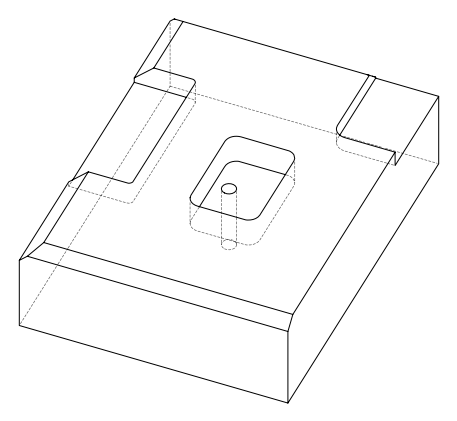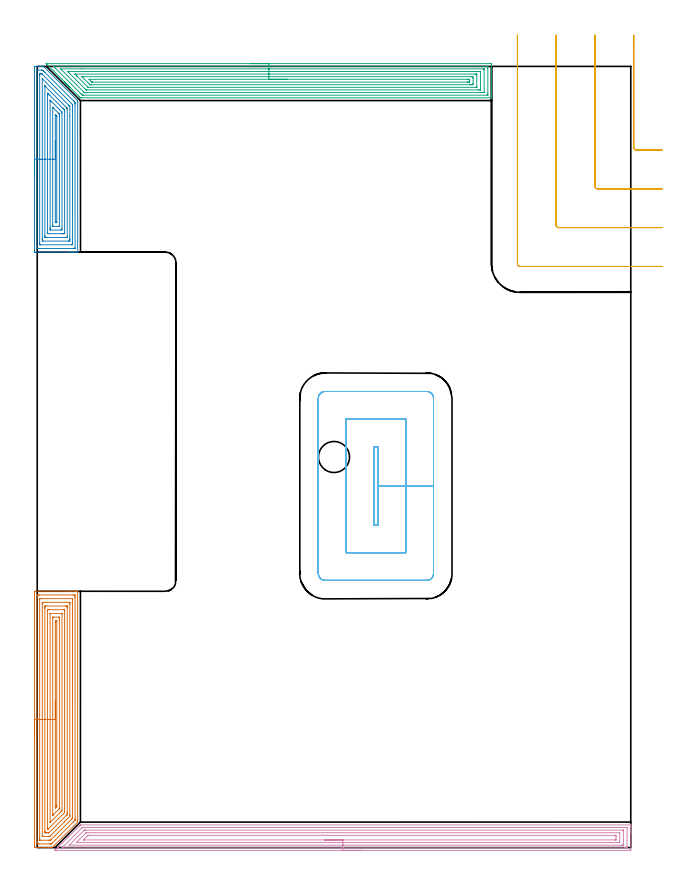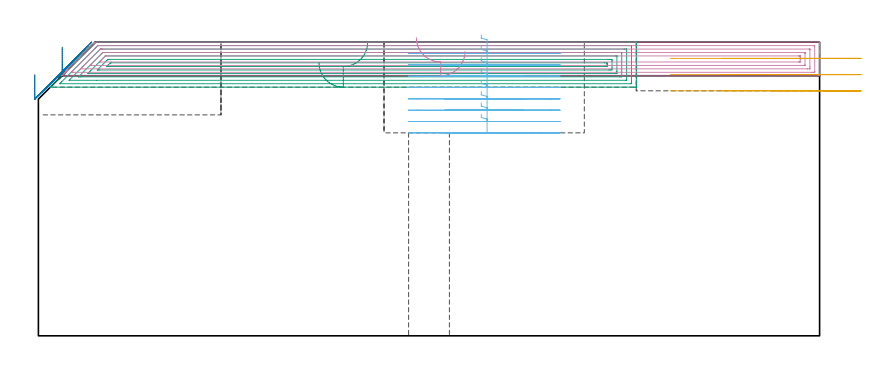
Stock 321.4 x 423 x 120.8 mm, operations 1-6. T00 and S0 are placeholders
(PLAN: 10 operations, 6 tool changes, 153.5 min)
(1 AREA_MILL | FG_CHAMFER_SURFACE | UGT0205_001 | 9.96 min | 40241 mm3)
(2 AREA_MILL_1 | FG_CHAMFER_SURFACE_1 | UGT0205_001 | 6.98 min | 29738 mm3)
(3 AREA_MILL_2 | FG_CHAMFER_SURFACE_2 | UGT0205_001 | 13.29 min | 40516 mm3)
(4 AREA_MILL_3 | FG_CHAMFER_SURFACE_3 | UGT0205_001 | 12.51 min | 28816 mm3)
(5 MILL_CORNER_NOTCH_RECTANGULAR | CORNER_NOTCH_RECTANGULAR | UGT0201_006 | Follow Part, ap 7, ae 75% | 3.68 min | 182102 mm3)
(6 MILL_RECTANGULAR_POCKET | POCKET_RECTANGULAR_STRAIGHT | UGT0201_094 | Follow Part, ap 5, ae 75% | 11.42 min | 369970 mm3)
(7 MILL_SLOT | SLOT_PARTIAL_RECTANGULAR | NXT0201_013 | Follow Part, ap 2.5, ae 75% | 94.89 min | 407415 mm3)
(8 SPOT_DRILL | STEP1HOLE | NXT0321_9005460120000 | 0.04 min | 17 mm3)
(9 DRILL_THROUGH_HOLE_INTO_CENTER | STEP1HOLE | NXT0301_065 | 0.36 min | 5741 mm3)
(10 DRILL_TO_ENLARGE_THROUGH_HOLE | STEP1HOLE | UGT0301_291 | 0.38 min | 12704 mm3)
(TOOL UGT0205_001 | Chamfer Mill 20 x 3 x 45 deg. | D20 FL50 Z2)
(TOOL UGT0201_006 | End Mill 28 mm | D28 FL25 Z2)
(TOOL UGT0201_094 | End mill 20 mm | D20 FL38 Z4)
(TOOL NXT0201_013 | ENDMILL 10mm | D10 FL30 Z4)
(TOOL NXT0321_9005460120000 | NC Spot Drill, 142deg, 12mm, Carbide, Uncoated | D12 PA142 FL30 Z2)
(TOOL NXT0301_065 | Carbide Drill 9.4mm [860.1-0940-075A1-MM 2214] | D9.4 PA140 FL98 Z2)
(TOOL UGT0301_291 | Twist Drill 16.8 mm | D16.8 PA118 FL125 Z2)
(OP 1 AREA_MILL)
G17 G21 G94 G90
T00 M6
G54
G17 G0 G90 X-1.5 Y59.4 S1061 M3
G43 Z130.8 H0
Z107.4
G94 G1 Y59.438 Z106.528 F250.
Y59.552 Z105.664
Y59.741 Z104.812
Y60.003 Z103.98
Y60.337 Z103.174
Y60.74 Z102.4
Y61.208 Z101.664
Y61.74 Z100.972
Y62.329 Z100.329
Y62.972 Z99.74
Y63.664 Z99.209
Y64.4 Z98.74
Y65.174 Z98.337
Y65.98 Z98.003
Y66.812 Z97.741
Y67.664 Z97.552
Y68.528 Z97.438
Y69.4 Z97.4
Y138.183
X-1.496 Y138.505 Z97.402
X-1.492 Y138.79 Z97.406
X-1.202 Y138.8 Z97.695
X18.042 Z116.937
X20.437 Z119.332
X21.116 Z120.016
X21.463 Z120.362
X21.852 Y138.797 Z120.743
X21.898 Y138.795 Z120.789
Y138.794
X21.9 Y138.629 Z120.8
Y14.016
Y13.806 Z120.784
X21.813 Y13.712 Z120.71
X8.271 Y0.17 Z107.168
X8.12 Y0.021 Z107.017
X8.092 Y0.002 Z106.987
X7.975 Y0. Z106.873
X7.942 Z106.841
X7.716 Z106.616
X6.874 Z105.773
X6.194 Z105.09
X4.965 Z103.862
X3.524 Z102.42
X-1.203 Y0.001 Z97.694
X-1.492 Y0.01 Z97.406
X-1.499 Y0.298 Z97.399
Y0.323
X-1.5 Y69.4 Z97.4
X-0.086 Z98.814
Y135.552
X-0.082 Y136.396 Z98.818
X-0.079 Y136.439 Z98.821
X-0.037 Y136.79 Z98.863
X0.454 Y136.798 Z99.354
X0.854 Y136.799 Z99.754
X1.341 Y136.8 Z100.241
X19.547 Y136.799 Z118.447
X20.037 Y136.797 Z118.937
X20.437 Y136.79 Z119.337
X20.479 Y136.396 Z119.379
X20.482 Y136.351 Z119.382
X20.486 Y135.503 Z119.386
Y135.454
Y15.754
X20.481 Y14.91 Z119.381
X20.48 Y14.866 Z119.38
X20.472 Y14.833 Z119.372
X20.437 Y14.794 Z119.337
X20.051 Y14.403 Z118.951
X19.667 Y14.016 Z118.567
X7.975 Y2.325 Z106.875
X7.701 Y2.06 Z106.601
X7.66 Y2.021 Z106.56
X7.608 Y2.01 Z106.508
X7.483 Y2.003 Z106.383
X7.085 Y2.001 Z105.985
X6.597 Y2. Z105.497
X0.854 Y2.001 Z99.754
X0.363 Y2.003 Z99.263
X-0.037 Y2.01 Z98.863
X-0.079 Y2.404 Z98.821
X-0.082 Y2.449 Z98.818
X-0.086 Y3.297 Z98.814
Y3.346
Y69.4
X1.328 Z100.228
X1.329 Y134.61 Z100.229
X1.33 Y134.714 Z100.23
X1.332 Y134.765 Z100.232
X1.334 Y134.783 Z100.234
X1.365 Y134.79 Z100.265
X1.556 Y134.798 Z100.456
X1.744 Y134.799 Z100.644
X2.444 Y134.8 Z101.344
X18.656 Z117.556
X18.846 Y134.798 Z117.746
X18.972 Y134.794 Z117.872
X19.065 Y134.789 Z117.965
X19.067 Y134.748 Z117.967
X19.07 Y134.61 Z117.97
X19.071 Y134.193 Z117.971
X19.072 Y133.716 Z117.972
X19.071 Y16.28 Z117.971
X19.068 Y16.041 Z117.968
X19.065 Y15.923 Z117.965
X19.058 Y15.869 Z117.958
X19. Y15.803 Z117.9
X18.829 Y15.629 Z117.729
X18.656 Y15.456 Z117.556
X7.683 Y4.483 Z106.583
X7.388 Y4.19 Z106.288
X7.231 Y4.043 Z106.131
X7.178 Y4.01 Z106.078
X7.085 Y4.007 Z105.985
X6.384 Y4. Z105.284
X1.744 Z100.644
X1.554 Y4.002 Z100.454
X1.428 Y4.006 Z100.328
X1.335 Y4.011 Z100.235
X1.333 Y4.052 Z100.233
X1.331 Y4.19 Z100.231
X1.329 Y4.606 Z100.229
Y5.083
X1.328 Y69.4 Z100.228
X2.743 Z101.643
Y131.93
X2.745 Y132.712 Z101.645
X2.747 Y132.765 Z101.647
X2.749 Y132.786 Z101.649
X2.766 Y132.79 Z101.666
X2.874 Y132.795 Z101.774
X3.09 Y132.798 Z101.99
X3.524 Y132.8 Z102.424
X17.319 Y132.799 Z116.219
X17.528 Y132.796 Z116.428
X17.633 Y132.791 Z116.533
X17.651 Y132.788 Z116.551
X17.653 Y132.772 Z116.553
X17.655 Y132.733 Z116.555
X17.657 Y132.039 Z116.557
Y131.93
Y17.589
X17.655 Y17.197 Z116.555
X17.652 Y17.002 Z116.552
X17.649 Y16.91 Z116.549
X17.603 Y16.86 Z116.503
X17.446 Y16.696 Z116.346
X14.607 Y13.855 Z113.507
X7.352 Y6.601 Z106.252
X7.085 Y6.335 Z105.985
X6.903 Y6.158 Z105.803
X6.801 Y6.062 Z105.701
X6.734 Y6.01 Z105.634
X6.171 Y6. Z105.071
X3.081 Y6.001 Z101.981
X2.872 Y6.004 Z101.772
X2.768 Y6.009 Z101.668
X2.749 Y6.012 Z101.649
X2.747 Y6.028 Z101.647
X2.745 Y6.067 Z101.645
X2.743 Y6.761 Z101.643
Y6.87
Y69.4
X4.157 Z103.057
Y129.508
X4.158 Y130.143 Z103.058
X4.16 Y130.399 Z103.06
X4.164 Y130.659 Z103.064
X4.175 Y130.79 Z103.075
X4.251 Y130.794 Z103.151
X4.414 Y130.797 Z103.314
X4.65 Y130.8 Z103.55
X15.332 Z114.232
X15.986 Y130.798 Z114.886
X16.227 Y130.795 Z115.127
X16.237 Y130.785 Z115.137
X16.24 Y130.782 Z115.14
X16.243 Y130.143 Z115.143
Y129.885
Y19.118
X16.242 Y18.483 Z115.142
X16.24 Y18.228 Z115.14
X16.236 Y17.969 Z115.136
X16.223 Y17.933 Z115.123
X16.2 Y17.906 Z115.1
X16.144 Y17.846 Z115.044
X15.986 Y17.684 Z114.886
X15.939 Y17.637 Z114.839
X6.575 Y8.274 Z105.475
X6.448 Y8.148 Z105.348
X6.344 Y8.051 Z105.244
X6.312 Y8.022 Z105.212
X6.275 Y8.01 Z105.175
X6.194 Y8.006 Z105.094
X5.957 Y8.001 Z104.857
X5.304 Y8. Z104.204
X5.068 Z103.968
X4.414 Y8.002 Z103.314
X4.173 Y8.005 Z103.073
X4.163 Y8.015 Z103.063
X4.16 Y8.018 Z103.06
X4.157 Y8.657 Z103.057
Y8.914
Y69.4
X5.571 Z104.471
X5.572 Y128.357 Z104.472
X5.574 Y128.669 Z104.474
X5.576 Y128.747 Z104.476
X5.578 Y128.779 Z104.478
X5.607 Y128.79 Z104.507
X5.756 Y128.796 Z104.656
X6.194 Y128.799 Z105.094
X6.643 Y128.8 Z105.543
X14.206 Y128.799 Z113.106
X14.658 Y128.797 Z113.558
X14.798 Y128.79 Z113.698
X14.822 Y128.782 Z113.722
X14.824 Y128.734 Z113.724
X14.827 Y128.626 Z113.727
X14.828 Y128.357 Z113.728
X14.829 Y127.731 Z113.729
X14.828 Y19.644 Z113.728
X14.827 Y19.376 Z113.727
X14.824 Y19.064 Z113.724
X14.822 Y18.99 Z113.722
X14.785 Y18.944 Z113.685
X14.712 Y18.867 Z113.612
X14.335 Y18.483 Z113.235
X14.27 Y18.418 Z113.17
X6.194 Y10.343 Z105.094
X5.976 Y10.131 Z104.876
X5.882 Y10.041 Z104.782
X5.83 Y10.01 Z104.73
X5.741 Y10.005 Z104.641
X5.602 Y10.01 Z104.502
X5.578 Y10.018 Z104.478
X5.576 Y10.066 Z104.476
X5.573 Y10.173 Z104.473
X5.572 Y10.443 Z104.472
X5.571 Y11.069 Z104.471
Y69.4
X6.985 Z105.885
X6.986 Y126.669 Z105.886
X6.99 Y126.768 Z105.89
X6.992 Y126.789 Z105.892
X7. Y126.793 Z105.9
X7.027 Y126.798 Z105.927
X7.085 Y126.799 Z105.985
X13.087 Z111.987
X13.316 Y126.794 Z112.216
X13.39 Y126.79 Z112.29
X13.408 Y126.782 Z112.308
X13.411 Y126.736 Z112.311
X13.413 Y126.67 Z112.313
X13.415 Y126.57 Z112.315
Y126.471
X13.414 Y20.269 Z112.314
Y20.171
X13.41 Y20.071 Z112.31
X13.406 Y20.015 Z112.306
X13.384 Y19.989 Z112.284
X13.316 Y19.915 Z112.216
X13.048 Y19.645 Z111.948
X12.779 Y19.376 Z111.679
X7.251 Y13.849 Z106.151
X7.085 Y13.684 Z105.985
X7.027 Y13.631 Z105.927
X6.992 Y13.603 Z105.892
X6.989 Y13.718 Z105.889
X6.986 Y13.917 Z105.886
X6.985 Y69.4 Z105.885
X8.4 Z107.3
Y123.89
X8.402 Y124.355 Z107.302
X8.407 Y124.784 Z107.307
X8.849 Y124.8 Z107.749
X8.865 Z107.765
X11.535 Y124.799 Z110.435
X11.993 Y124.784 Z110.893
X11.998 Y124.319 Z110.898
X12. Y123.89 Z110.9
Y123.423
Y21.59
X11.995 Y21.163 Z110.895
X11.993 Y21.051 Z110.893
X11.92 Y20.972 Z110.82
X11.824 Y20.872 Z110.724
X11.535 Y20.582 Z110.435
X8.543 Y17.589 Z107.443
X8.493 Y17.54 Z107.393
X8.461 Y17.511 Z107.361
X8.41 Y17.468 Z107.31
X8.404 Y17.532 Z107.304
X8.401 Y17.589 Z107.301
X8.4 Y17.718 Z107.3
Y18.056
Y69.4
X9.814 Z108.714
Y122.147
X9.816 Y122.542 Z108.716
X9.819 Y122.74 Z108.719
X9.82 Y122.781 Z108.72
X9.864 Y122.79 Z108.764
X9.955 Y122.796 Z108.855
X10.501 Y122.795 Z109.401
X10.565 Y122.792 Z109.465
X10.58 Y122.789 Z109.48
X10.582 Y122.774 Z109.482
X10.584 Y122.728 Z109.484
X10.586 Y122.54 Z109.486
Y22.949
X10.584 Y22.174 Z109.484
X10.582 Y22.119 Z109.482
X10.579 Y22.09 Z109.479
X10.555 Y22.056 Z109.455
X10.513 Y22.012 Z109.413
X10.151 Y21.659 Z109.051
X9.821 Y21.35 Z108.721
X9.814 Y21.996 Z108.714
Y22.056
Y69.4
Y70.272 Z108.752
Y71.136 Z108.866
Y71.988 Z109.054
Y72.82 Z109.317
Y73.626 Z109.651
Y74.4 Z110.054
Y75.136 Z110.522
Y75.828 Z111.053
Y76.471 Z111.643
Y77.06 Z112.286
Y77.592 Z112.978
Y78.06 Z113.714
Y78.463 Z114.488
Y78.797 Z115.294
Y79.059 Z116.126
Y79.248 Z116.977
Y79.362 Z117.842
Y79.4 Z118.714
G0 Z130.8
M5
M2
(OP 2 AREA_MILL_1)
G17 G21 G94 G90
T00 M6
G54
G17 G0 G90 X-1.5 Y362.7 S1061 M3
G43 Z130.8 H0
Z107.4
G94 G1 Y362.738 Z106.528 F250.
Y362.852 Z105.664
Y363.041 Z104.812
Y363.303 Z103.98
Y363.637 Z103.174
Y364.04 Z102.4
Y364.509 Z101.664
Y365.04 Z100.972
Y365.629 Z100.329
Y366.272 Z99.74
Y366.964 Z99.208
Y367.7 Z98.74
Y368.474 Z98.337
Y369.28 Z98.003
Y370.112 Z97.741
Y370.964 Z97.552
Y371.828 Z97.438
Y372.7 Z97.4
Y422.135
X-1.498 Y422.451 Z97.402
X-1.49 Y422.993 Z97.404
X-1.474 Y422.997 Z97.421
X-0.927 Y423. Z97.967
X-0.246 Z98.651
X-0.037 Z98.861
X1.744 Z100.639
X2.163 Z101.062
X3.316 Y422.999 Z102.215
X3.399 Y422.99 Z102.296
X3.486 Y422.914 Z102.385
X21.781 Y404.619 Z120.68
X21.897 Y404.495 Z120.789
X21.9 Y403.794 Z120.8
Y322.505
X21.897 Y322.41 Z120.789
X21.872 Y322.407 Z120.764
X21.63 Y322.4 Z120.528
X19.966 Z118.865
X19.547 Z118.443
X19.337 Z118.234
X18.656 Z117.554
X18.447 Z117.344
X17.766 Z116.66
X9.954 Z108.851
X-1.151 Z97.746
X-1.268 Y322.401 Z97.628
X-1.491 Y322.41 Z97.405
X-1.499 Y322.632 Z97.399
X-1.5 Y322.949 Z97.4
Y372.7
X-0.086 Z98.814
Y420.723
X-0.084 Y420.772 Z98.816
X-0.08 Y420.87 Z98.82
X-0.071 Y420.99 Z98.829
X-0.037 Y420.992 Z98.863
X0.528 Y420.999 Z99.428
X2.309 Z101.209
X2.634 Y420.993 Z101.534
X2.953 Y420.985 Z101.853
X3.274 Y420.674 Z102.174
X3.524 Y420.426 Z102.424
X4.165 Y419.786 Z103.065
X19.547 Y404.404 Z118.447
X20.152 Y403.794 Z119.052
X20.437 Y403.502 Z119.337
X20.482 Y402.906 Z119.382
X20.484 Y402.859 Z119.384
X20.486 Y402.018 Z119.386
Y324.677
X20.484 Y324.628 Z119.384
X20.48 Y324.531 Z119.38
X20.471 Y324.41 Z119.371
X20.437 Y324.408 Z119.337
X19.872 Y324.401 Z118.772
X0.288 Z99.188
X-0.037 Y324.407 Z98.863
X-0.076 Y324.41 Z98.824
X-0.083 Y324.579 Z98.817
X-0.085 Y324.677 Z98.815
X-0.086 Y372.7 Z98.814
X1.328 Z100.228
X1.329 Y418.009 Z100.229
X1.33 Y418.422 Z100.23
X1.335 Y418.897 Z100.235
X1.339 Y418.99 Z100.239
X1.538 Y418.997 Z100.438
X1.641 Y419. Z100.541
X2.052 Y418.997 Z100.952
X2.462 Y418.99 Z101.362
X2.52 Y418.969 Z101.42
X2.548 Y418.947 Z101.448
X2.603 Y418.897 Z101.503
X18.656 Y402.844 Z117.556
X19.063 Y402.426 Z117.963
X19.068 Y402.018 Z117.968
X19.071 Y401.604 Z117.971
Y327.391
X19.07 Y326.978 Z117.97
X19.064 Y326.503 Z117.964
X19.061 Y326.41 Z117.961
X18.862 Y326.403 Z117.762
X18.759 Y326.4 Z117.659
X1.744 Z100.644
X1.641 Y326.402 Z100.541
X1.436 Y326.409 Z100.336
X1.335 Y326.417 Z100.235
X1.332 Y326.444 Z100.232
X1.33 Y326.503 Z100.23
X1.329 Y326.917 Z100.229
X1.328 Y327.391 Z100.228
Y372.7
X2.743 Z101.643
Y416.232
X2.745 Y416.289 Z101.645
X2.747 Y416.296 Z101.647
X2.75 Z101.65
X2.761 Y416.288 Z101.661
X2.773 Y416.278 Z101.673
X17.034 Y402.018 Z115.934
X17.19 Y401.859 Z116.09
X17.499 Y401.54 Z116.399
X17.651 Y401.379 Z116.551
X17.653 Y401.335 Z116.553
X17.656 Y401.239 Z116.556
X17.657 Y395.956 Z116.557
Y330.056
X17.656 Y329.278 Z116.556
X17.655 Y329.168 Z116.555
X17.638 Y328.407 Z116.538
X16.876 Y328.401 Z115.776
X16.755 Y328.4 Z115.655
X3.402 Y328.401 Z102.302
X2.758 Y328.41 Z101.658
X2.745 Y329.057 Z101.645
X2.744 Y329.168 Z101.644
X2.743 Y329.948 Z101.643
Y372.7
X4.157 Z103.057
Y412.304
X4.159 Y412.377 Z103.059
X4.162 Y412.42 Z103.062
X4.163 Y412.427 Z103.063
X4.172 Y412.42 Z103.072
X4.28 Y412.319 Z103.18
X4.414 Y412.187 Z103.314
X15.986 Y400.615 Z114.886
X16.172 Y400.425 Z115.072
X16.217 Y400.376 Z115.117
X16.236 Y400.352 Z115.136
X16.238 Y400.326 Z115.138
X16.241 Y400.241 Z115.141
X16.243 Y399.985 Z115.143
Y330.945
X16.241 Y330.69 Z115.141
X16.236 Y330.433 Z115.136
X16.235 Y330.409 Z115.135
X16.224 Y330.406 Z115.124
X16.191 Y330.403 Z115.091
X16.122 Y330.401 Z115.022
X15.986 Y330.4 Z114.886
X4.959 Z103.859
X4.414 Y330.404 Z103.314
X4.232 Y330.407 Z103.132
X4.172 Y330.41 Z103.072
X4.164 Y330.518 Z103.064
X4.161 Y330.688 Z103.061
X4.158 Y330.945 Z103.058
X4.157 Y331.201 Z103.057
Y372.7
X5.571 Z104.471
Y407.348
X5.573 Y407.968 Z104.473
X5.576 Y408.237 Z104.476
X5.582 Y408.559 Z104.482
X5.913 Y408.237 Z104.813
X6.194 Y407.957 Z105.094
X6.804 Y407.348 Z105.704
X13.912 Y400.241 Z112.812
X14.206 Y399.945 Z113.106
X14.79 Y399.352 Z113.69
X14.822 Y399.309 Z113.722
X14.824 Y399.274 Z113.724
X14.827 Y399.197 Z113.727
X14.828 Y399.041 Z113.728
X14.829 Y398.73 Z113.729
Y333.61
X14.828 Y332.989 Z113.728
X14.826 Y332.721 Z113.726
X14.822 Y332.42 Z113.722
X14.522 Y332.406 Z113.422
X14.206 Y332.402 Z113.106
X13.637 Y332.4 Z112.537
X13.316 Z112.216
X6.194 Y332.401 Z105.094
X5.623 Y332.404 Z104.523
X5.588 Y332.41 Z104.488
X5.578 Y332.419 Z104.478
X5.575 Y332.451 Z104.475
X5.573 Y332.721 Z104.473
X5.571 Y333.343 Z104.471
Y333.61
Y372.7
X6.985 Z105.885
X6.986 Y403.893 Z105.886
X6.99 Y404.683 Z105.89
X6.991 Y404.688 Z105.891
X7.013 Y404.683 Z105.913
X7.084 Y404.615 Z105.984
X7.909 Y403.794 Z106.809
X12.425 Y399.278 Z111.325
X13.236 Y398.464 Z112.136
X13.316 Y398.376 Z112.216
X13.408 Y398.264 Z112.308
X13.415 Y397.576 Z112.315
X13.414 Y335.288 Z112.314
X13.408 Y334.498 Z112.308
X13.407 Y334.407 Z112.307
X12.425 Y334.4 Z111.325
X7.182 Y334.401 Z106.082
X7.084 Y334.405 Z105.984
X6.993 Y334.41 Z105.893
X6.989 Y334.498 Z105.889
X6.987 Y334.595 Z105.887
X6.985 Y335.387 Z105.885
Y335.486
Y372.7
X8.399 Z107.299
X8.4 Y400.772 Z107.3
X8.401 Y400.812 Z107.301
X8.402 Y400.834 Z107.302
X8.403 Z107.303
X8.414 Y400.827 Z107.314
X8.715 Y400.535 Z107.615
X8.865 Y400.388 Z107.765
X11.678 Y397.576 Z110.578
X11.819 Y397.432 Z110.719
X11.912 Y397.335 Z110.812
X11.984 Y397.257 Z110.884
X11.994 Y397.225 Z110.894
X11.996 Y397.115 Z110.896
X11.999 Y396.687 Z110.899
X12. Y396.223 Z110.9
Y395.799
Y336.699
X11.999 Y336.544 Z110.899
X11.996 Y336.422 Z110.896
X11.993 Y336.41 Z110.893
X11.988 Y336.407 Z110.888
X11.965 Y336.403 Z110.865
X11.918 Y336.401 Z110.818
X8.739 Z107.639
X8.483 Y336.407 Z107.383
X8.421 Y336.41 Z107.321
X8.406 Y336.419 Z107.306
X8.404 Y336.436 Z107.304
X8.402 Y336.486 Z107.302
X8.4 Y336.739 Z107.3
X8.399 Y372.7 Z107.299
X9.814 Z108.714
Y396.847
X9.815 Y396.927 Z108.715
X9.818 Y396.966 Z108.718
X9.819 Y396.971 Z108.719
X9.826 Y396.967 Z108.726
X9.917 Y396.883 Z108.817
X10.116 Y396.687 Z109.016
X10.4 Y396.397 Z109.3
X10.533 Y396.259 Z109.433
X10.58 Y396.2 Z109.48
X10.581 Y396.179 Z109.481
X10.584 Y396.078 Z109.484
X10.586 Y395.876 Z109.486
Y395.857
Y338.91
X10.581 Y338.511 Z109.481
X10.579 Y338.42 Z109.479
X10.442 Y338.41 Z109.342
X10.293 Y338.403 Z109.193
X9.932 Y338.404 Z108.832
X9.858 Y338.407 Z108.758
X9.828 Y338.409 Z108.728
X9.821 Y338.437 Z108.721
X9.819 Y338.525 Z108.719
X9.814 Y338.881 Z108.714
Y372.7
Y373.572 Z108.752
Y374.437 Z108.866
Y375.288 Z109.054
Y376.12 Z109.317
Y376.926 Z109.651
Y377.7 Z110.053
Y378.436 Z110.522
Y379.128 Z111.053
Y379.771 Z111.643
Y380.36 Z112.286
Y380.892 Z112.978
Y381.36 Z113.714
Y381.763 Z114.488
Y382.097 Z115.294
Y382.359 Z116.126
Y382.548 Z116.977
Y382.662 Z117.842
Y382.7 Z118.714
G0 Z130.8
M5
M2
(OP 3 AREA_MILL_2)
G17 G21 G94 G90
T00 M6
G54
G17 G0 G90 X115.45 Y424.5 S1061 M3
G43 Z130.8 H0
Z112.3
G94 G1 X115.488 Z111.429 F250.
X115.602 Z110.564
X115.791 Z109.712
X116.053 Z108.88
X116.387 Z108.074
X116.79 Z107.3
X117.258 Z106.564
X117.79 Z105.872
X118.379 Z105.229
X119.022 Z104.64
X119.714 Z104.109
X120.45 Z103.64
X121.224 Z103.237
X122.03 Z102.903
X122.862 Z102.641
X123.714 Z102.452
X124.578 Z102.338
X125.45 Z102.3
X245.403
X245.852 Y424.495 Z102.303
X245.99 Y424.491 Z102.306
X246. Y424.349 Z102.448
Y409.965 Z116.829
Y409.383 Z117.415
Y409.084 Z117.712
Y407.323 Z119.472
Y406.726 Z120.073
Y406.265 Z120.534
X245.99 Y406.006 Z120.793
X245.913 Y406.003 Z120.797
X245.893 Y406.002 Z120.798
X24.226 Y406. Z120.8
X23.399 Y406.006 Z120.792
X23.334 Y406.068 Z120.731
X22.957 Y406.442 Z120.357
X17.671 Y411.727 Z115.069
X17.537 Y411.862 Z114.936
X17.369 Y412.03 Z114.768
X17.231 Y412.167 Z114.629
X17.091 Y412.308 Z114.49
X16.934 Y412.465 Z114.333
X16.79 Y412.608 Z114.188
X16.645 Y412.754 Z114.044
X16.499 Y412.9 Z113.898
X16.35 Y413.048 Z113.747
X16.199 Y413.2 Z113.598
X16.064 Y413.335 Z113.463
X15.909 Y413.488 Z113.307
X15.753 Y413.646 Z113.152
X15.629 Y413.77 Z113.028
X15.469 Y413.929 Z112.866
X15.307 Y414.092 Z112.706
X15.194 Y414.205 Z112.593
X15.028 Y414.369 Z112.425
X14.861 Y414.538 Z112.26
X5.051 Y424.348 Z102.45
X4.903 Y424.498 Z102.301
Y424.499 Z102.3
X125.45 Y424.5
Y423.086 Z103.714
X243.619 Y423.085 Z103.715
X243.713 Y423.084 Z103.716
X243.975 Y423.079 Z103.721
X243.99 Y422.994 Z103.806
X243.997 Y422.804 Z103.996
X243.999 Y422.296 Z104.504
X244. Y421.92 Z104.88
X243.999 Y408.204 Z118.596
X243.998 Y407.83 Z118.97
X243.99 Y407.453 Z119.347
X243.984 Y407.422 Z119.378
X243.967 Y407.421 Z119.379
X243.918 Y407.418 Z119.382
X243.819 Y407.417 Z119.383
X243.619 Y407.416 Z119.384
X25.118 Y407.415 Z119.385
X25.024
X24.626 Y407.421 Z119.379
X24.428 Y407.434 Z119.366
X24.226 Y407.629 Z119.171
X23.647 Y408.204 Z118.596
X23.334 Y408.516 Z118.284
X9.554 Y422.296 Z104.504
X9.064 Y422.789 Z104.011
X8.867 Y422.995 Z103.805
X8.803 Y423.079 Z103.721
X9.064 Y423.084 Z103.716
X9.158 Y423.085 Z103.715
X125.45 Y423.086 Z103.714
Y421.672 Z105.128
X241.577 Y421.671 Z105.129
X241.836 Y421.67 Z105.13
X241.922 Y421.668 Z105.132
X241.982 Y421.665 Z105.135
X241.99 Y421.577 Z105.223
X241.996 Y421.415 Z105.385
X242. Y421.254 Z105.546
Y409.084 Z117.716
X241.998 Y408.924 Z117.876
X241.993 Y408.869 Z117.931
X241.987 Y408.837 Z117.963
X241.963 Y408.835 Z117.965
X241.836 Y408.833 Z117.967
X241.201 Y408.831 Z117.969
X240.944
X26.009 Y408.829 Z117.971
X25.75 Y408.832 Z117.968
X25.578 Y408.835 Z117.965
X25.466 Y408.845 Z117.955
X25.417 Y408.891 Z117.909
X25.216 Y409.084 Z117.716
X12.632 Y421.668 Z105.132
X12.631 Y421.671 Z105.129
X24.017
X125.45 Y421.672 Z105.128
Y420.257 Z106.543
X239.16
X239.442 Y420.256 Z106.544
X239.886 Y420.252 Z106.548
X239.985 Y420.25 Z106.55
X240. Y419.654 Z107.146
X239.999 Y410.431 Z116.369
X239.997 Y410.328 Z116.472
X239.993 Y410.276 Z116.524
X239.991 Y410.255 Z116.545
X239.97 Y410.252 Z116.548
X239.765 Y410.248 Z116.552
X239.16 Y410.245 Z116.555
X238.877
X26.901 Y410.243 Z116.557
X26.618 Y410.245 Z116.555
X26.545 Y410.248 Z116.552
X26.511 Y410.25 Z116.55
X26.009 Y410.739 Z116.061
X17.095 Y419.654 Z107.146
X16.661 Y420.092 Z106.708
X16.558 Y420.199 Z106.601
X16.515 Y420.245 Z106.555
X16.532 Y420.25 Z106.55
X16.628 Y420.252 Z106.548
X17.091 Y420.256 Z106.544
X17.372 Y420.257 Z106.543
X125.45
Y418.843 Z107.957
X237.447
X237.589 Y418.841 Z107.959
X237.872 Y418.836 Z107.964
X237.991 Y418.83 Z107.97
X237.994 Y418.813 Z107.987
X237.997 Y418.773 Z108.027
X238. Y418.157 Z108.643
Y417.892 Z108.908
Y411.727 Z115.073
X237.998 Y411.688 Z115.112
X237.995 Y411.67 Z115.13
X237.993 Y411.666 Z115.134
X237.926 Y411.664 Z115.136
X237.651 Y411.66 Z115.14
X237.514 Y411.659 Z115.141
X27.722 Y411.658 Z115.142
X27.581 Y411.661 Z115.139
X27.545 Y411.664 Z115.136
X27.534 Y411.67 Z115.13
X27.512 Y411.688 Z115.112
X21.55 Y417.648 Z109.152
X21.306 Y417.892 Z108.908
X20.658 Y418.543 Z108.257
X20.436 Y418.773 Z108.027
X20.391 Y418.837 Z107.963
X20.517 Y418.841 Z107.959
X20.588 Y418.843 Z107.957
X125.45
Y417.429 Z109.371
X234.701 Y417.428 Z109.372
X235.173 Y417.427 Z109.373
X235.593 Y417.422 Z109.378
X235.99 Y417.407 Z109.393
X235.996 Y417.012 Z109.788
X235.999 Y416.61 Z110.19
X236. Y413.967 Z112.833
X235.997 Y413.488 Z113.312
X235.993 Y413.093 Z113.707
X235.593 Y413.08 Z113.72
X235.119 Y413.075 Z113.725
X234.701 Y413.074 Z113.726
X234.229 Y413.073 Z113.727
X29.107 Y413.071 Z113.729
X28.685 Y413.073 Z113.727
X28.625 Y413.075 Z113.725
X28.592 Y413.078 Z113.722
X28.56 Y413.1 Z113.7
X28.425 Y413.229 Z113.571
X28.16 Y413.488 Z113.312
X24.226 Y417.423 Z109.377
X24.225 Y417.427 Z109.373
X24.695 Y417.429 Z109.371
X25.118
X125.45
Y416.015 Z110.785
X233.035
X233.809 Y416.014 Z110.786
X233.929 Y416.012 Z110.788
X233.977 Y416.008 Z110.792
X233.991 Y416.004 Z110.796
X233.995 Y415.997 Z110.803
X233.998 Y415.986 Z110.814
X234. Y415.942 Z110.858
Y415.25 Z111.55
X233.999 Y415.062 Z111.738
X233.997 Y414.873 Z111.927
X233.99 Y414.502 Z112.298
X233.809 Y414.494 Z112.306
X233.686 Y414.491 Z112.309
X232.917 Y414.488 Z112.312
X232.798 Y414.487 Z112.313
X29.964 Y414.486 Z112.314
X29.77 Y414.487 Z112.313
X29.674 Y414.49 Z112.31
X29.63 Y414.492 Z112.308
X29.577 Y414.53 Z112.27
X28.848 Y415.25 Z111.55
X28.685 Y415.413 Z111.387
X28.126 Y415.982 Z110.818
X28.101 Y416.008 Z110.792
X28.123 Y416.01 Z110.79
X28.202 Y416.012 Z110.788
X28.363 Y416.014 Z110.786
X125.45 Y416.015 Z110.785
X126.322 Z110.823
X127.186 Z110.937
X128.038 Z111.126
X128.87 Z111.388
X129.676 Z111.722
X130.45 Z112.125
X131.186 Z112.594
X131.878 Z113.125
X132.521 Z113.714
X133.11 Z114.358
X133.642 Z115.05
X134.11 Z115.785
X134.513 Z116.559
X134.847 Z117.365
X135.109 Z118.197
X135.298 Z119.049
X135.412 Z119.914
X135.45 Z120.785
G0 Z130.8
M5
M2
(OP 4 AREA_MILL_3)
G17 G21 G94 G90
T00 M6
G54
G17 G0 G90 X175.5 Y-1.5 S1061 M3
G43 Z130.8 H0
Z117.
G94 G1 X175.462 Z116.128 F250.
X175.348 Z115.264
X175.159 Z114.412
X174.897 Z113.58
X174.563 Z112.774
X174.16 Z112.
X173.691 Z111.264
X173.16 Z110.572
X172.571 Z109.929
X171.928 Z109.34
X171.236 Z108.808
X170.5 Z108.34
X169.726 Z107.937
X168.92 Z107.603
X168.088 Z107.341
X167.236 Z107.152
X166.372 Z107.038
X165.5 Z107.
X9.76
X9.632 Y-1.498 Z107.001
X9.613 Y-1.495 Z107.003
X9.609 Y-1.492 Z107.006
X9.727 Y-1.373 Z107.126
X9.76 Y-1.339 Z107.159
X10.382 Y-0.717 Z107.781
X10.652 Y-0.447 Z108.051
X10.817 Y-0.28 Z108.214
X10.978 Y-0.121 Z108.377
X11.099 Y0. Z108.497
X11.254 Y0.157 Z108.652
X11.406 Y0.307 Z108.805
X11.545 Y0.446 Z108.944
X11.691 Y0.594 Z109.089
X11.834 Y0.735 Z109.233
X11.991 Y0.892 Z109.39
X12.128 Y1.03 Z109.526
X16.9 Y5.8 Z114.299
X22.789 Y11.69 Z120.188
X23.007 Y11.907 Z120.407
X23.071 Y11.971 Z120.471
X23.323 Y12.221 Z120.716
X23.406 Y12.298 Z120.787
X23.593 Y12.3 Z120.8
X321.24
X321.39 Y12.298 Z120.788
X321.397 Y12.179 Z120.671
X321.4 Y12.052 Z120.552
Y11.706 Z120.205
Y11.08 Z119.575
Y9.02 Z117.517
Y8.459 Z116.953
Y7.865 Z116.361
Y-0.874 Z107.623
X321.396 Y-1.154 Z107.343
X321.39 Y-1.493 Z107.004
X321.144 Y-1.497 Z107.002
X320.794 Y-1.5 Z107.
X165.5
Y-0.086 Z108.414
X14.173 Y-0.085 Z108.415
X13.776 Y-0.084 Z108.416
X13.573 Y-0.082 Z108.418
X13.484 Y-0.079 Z108.421
X13.524 Y-0.033 Z108.467
X13.582 Y0.028 Z108.528
X13.776 Y0.226 Z108.726
X13.961 Y0.412 Z108.912
X24.24 Y10.689 Z119.189
X24.341 Y10.786 Z119.286
X24.411 Y10.849 Z119.349
X24.447 Y10.879 Z119.379
X24.486 Y10.88 Z119.38
X24.687 Y10.883 Z119.383
X25.378 Y10.885 Z119.385
X25.577 Y10.886 Z119.386
X319.009 Y10.885 Z119.385
X319.209 Y10.884 Z119.384
X319.352 Y10.88 Z119.38
X319.382 Y10.879 Z119.379
X319.39 Y10.864 Z119.364
X319.393 Y10.838 Z119.338
X319.399 Y10.699 Z119.199
X319.4 Y0.211 Z108.711
X319.397 Y0.083 Z108.583
X319.393 Y-0.019 Z108.481
X319.389 Y-0.079 Z108.421
X319.355 Y-0.08 Z108.42
X319.009 Y-0.084 Z108.416
X318.81 Y-0.085 Z108.415
X318.117 Y-0.086 Z108.414
X165.5
Y1.328 Z109.828
X17.357 Y1.329 Z109.829
X17.346 Y1.33 Z109.83
X17.343 Y1.333 Z109.833
X17.342 Y1.338 Z109.838
X17.346 Y1.346 Z109.846
X25.378 Y9.378 Z117.878
X25.477 Y9.464 Z117.964
X25.566 Y9.467 Z117.967
X25.754 Y9.47 Z117.97
X26.129 Y9.471 Z117.971
X26.271
X317.083
X317.224 Y9.469 Z117.969
X317.364 Y9.464 Z117.964
X317.391 Y9.461 Z117.961
X317.395 Y9.435 Z117.935
X317.398 Y9.39 Z117.89
X317.4 Y9.333 Z117.833
Y9.16 Z117.66
Y2.169 Z110.669
X317.397 Y1.467 Z109.967
X317.394 Y1.382 Z109.882
X317.39 Y1.343 Z109.843
X317.36 Y1.334 Z109.834
X317.224 Y1.332 Z109.832
X316.473 Y1.329 Z109.829
X316.332
X165.5 Y1.328 Z109.828
Y2.743 Z111.243
X21.808
X21.397 Y2.744 Z111.244
X21.298 Y2.747 Z111.247
X21.254 Y2.75 Z111.25
X21.216 Y2.756 Z111.256
X21.244 Y2.788 Z111.288
X21.296 Y2.843 Z111.343
X21.664 Y3.215 Z111.715
X21.808 Y3.36 Z111.86
X26.271 Y7.821 Z116.321
X26.492 Y8.034 Z116.534
X26.509 Y8.048 Z116.548
X26.529 Y8.051 Z116.551
X26.579 Y8.055 Z116.555
X26.682 Y8.057 Z116.557
X315.27
X315.32 Y8.056 Z116.556
X315.372 Y8.053 Z116.553
X315.385 Y8.051 Z116.551
X315.39 Y8.039 Z116.539
X315.393 Y7.994 Z116.494
X315.4 Y7.623 Z116.123
Y7.585 Z116.085
X315.399 Y3.215 Z111.715
X315.392 Y2.798 Z111.298
X315.39 Y2.752 Z111.252
X315.318 Y2.749 Z111.249
X315.19 Y2.745 Z111.245
X315.028 Y2.743 Z111.243
X165.5
Y4.157 Z112.657
X25.378
X25.308 Y4.158 Z112.658
X25.096 Y4.164 Z112.664
X25.075 Y4.168 Z112.668
X25.081 Y4.177 Z112.677
X25.094 Y4.192 Z112.692
X25.181 Y4.282 Z112.782
X25.273 Y4.375 Z112.875
X27.163 Y6.265 Z114.765
X27.39 Y6.489 Z114.989
X27.488 Y6.582 Z115.082
X27.546 Y6.636 Z115.136
X28.125 Y6.643 Z115.143
X312.831
X313.19 Y6.641 Z115.141
X313.368 Y6.638 Z115.138
X313.385 Y6.636 Z115.136
X313.39 Y6.628 Z115.128
X313.395 Y6.595 Z115.095
X313.398 Y6.547 Z115.047
X313.4 Y6.086 Z114.586
Y5.212 Z113.712
Y4.338 Z112.838
X313.397 Y4.249 Z112.749
X313.394 Y4.194 Z112.694
X313.39 Y4.168 Z112.668
X313.377 Y4.164 Z112.664
X313.173 Y4.161 Z112.661
X312.762 Y4.157 Z112.657
X165.5
X164.628 Z112.695
X163.763 Z112.809
X162.912 Z112.998
X162.08 Z113.26
X161.274 Z113.594
X160.5 Z113.997
X159.764 Z114.465
X159.072 Z114.996
X158.429 Z115.586
X157.84 Z116.229
X157.308 Z116.921
X156.84 Z117.657
X156.437 Z118.431
X156.103 Z119.237
X155.841 Z120.069
X155.652 Z120.92
X155.538 Z121.785
X155.5 Z122.657
G0 Z130.8
M5
M2
(OP 5 MILL_CORNER_NOTCH_RECTANGULAR)
G17 G21 G94 G90
T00 M6
G54
G17 G0 G90 X323. Y439.908 S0 M3
G43 Z130.8 H0
Z114.133
G94 G1 Y436.908 F250.
Y379.093 F500.
G3 X324.393 Y377.7 R1.4
G1 X335.4
X338.4 F250.
G0 Z130.8
X302. Y440.
Z114.133
G1 Y437.
Y358.094 F500.
G3 X303.394 Y356.7 R1.4
G1 X335.4
X338.4 F250.
G0 Z130.8
X281. Y440.
Z114.133
G1 Y437.
Y337.094 F500.
G3 X282.394 Y335.7 R1.4
G1 X335.4
X338.4 F250.
G0 Z130.8
X260. Y440.
Z114.133
G1 Y437.
Y316.094 F500.
G3 X261.394 Y314.7 R1.4
G1 X335.4
X338.4 F250.
G0 Z130.8
X323. Y439.908
Z107.467
G1 Y436.908
Y379.093 F500.
G3 X324.393 Y377.7 R1.4
G1 X335.4
X338.4 F250.
G0 Z130.8
X302. Y440.
Z107.467
G1 Y437.
Y358.094 F500.
G3 X303.394 Y356.7 R1.4
G1 X335.4
X338.4 F250.
G0 Z130.8
X281. Y440.
Z107.467
G1 Y437.
Y337.094 F500.
G3 X282.394 Y335.7 R1.4
G1 X335.4
X338.4 F250.
G0 Z130.8
X260. Y440.
Z107.467
G1 Y437.
Y316.094 F500.
G3 X261.394 Y314.7 R1.4
G1 X335.4
X338.4 F250.
G0 Z130.8
X323. Y439.908
Z100.8
G1 Y436.908
Y379.093 F500.
G3 X324.393 Y377.7 R1.4
G1 X335.4
X338.4 F250.
G0 Z130.8
X302. Y440.
Z100.8
G1 Y437.
Y358.094 F500.
G3 X303.394 Y356.7 R1.4
G1 X335.4
X338.4 F250.
G0 Z130.8
X281. Y440.
Z100.8
G1 Y437.
Y337.094 F500.
G3 X282.394 Y335.7 R1.4
G1 X335.4
X338.4 F250.
G0 Z130.8
X260. Y440.
Z100.8
G1 Y437.
Y316.094 F500.
G3 X261.394 Y314.7 R1.4
G1 X335.4
X338.4 F250.
G0 Z130.8
M5
M2
(OP 6 MILL_RECTANGULAR_POCKET)
G17 G21 G94 G90
T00 M6
G54
G17 G0 G90 X182.2 Y179.747 S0 M3
G43 Z130.8 H0
Z123.8
G94 G1 Y174.7 Z122.448 F250.
X184.6 Z121.805
Y195.85 Z116.137
Y217. F500.
X182.2
Y174.7
X184.6
Y195.85
X199.6
Y232.
X167.2
Y159.7
X199.6
Y195.85
X214.6
Y243.3
G3 X210.9 Y247. R3.7
G1 X155.9
G3 X152.2 Y243.3 R3.7
G1 Y148.4
G3 X155.9 Y144.7 R3.7
G1 X210.9
G3 X214.6 Y148.4 R3.7
G1 Y195.85
Y196.85
G0 X182.2 Y179.747 Z119.137
G1 Y174.7 Z117.785 F250.
X184.6 Z117.142
Y195.85 Z111.475
Y217. F500.
X182.2
Y174.7
X184.6
Y195.85
X199.6
Y232.
X167.2
Y159.7
X199.6
Y195.85
X214.6
Y243.3
G3 X210.9 Y247. R3.7
G1 X155.9
G3 X152.2 Y243.3 R3.7
G1 Y148.4
G3 X155.9 Y144.7 R3.7
G1 X210.9
G3 X214.6 Y148.4 R3.7
G1 Y195.85
Y196.85
G0 X182.2 Y179.747 Z114.475
G1 Y174.7 Z113.123 F250.
X184.6 Z112.48
Y195.85 Z106.812
Y217. F500.
X182.2
Y174.7
X184.6
Y195.85
X199.6
Y232.
X167.2
Y159.7
X199.6
Y195.85
X214.6
Y243.3
G3 X210.9 Y247. R3.7
G1 X155.9
G3 X152.2 Y243.3 R3.7
G1 Y148.4
G3 X155.9 Y144.7 R3.7
G1 X210.9
G3 X214.6 Y148.4 R3.7
G1 Y195.85
Y196.85
G0 X182.2 Y179.747 Z109.812
G1 Y174.7 Z108.46 F250.
X184.6 Z107.817
Y195.85 Z102.15
Y217. F500.
X182.2
Y174.7
X184.6
Y195.85
X199.6
Y232.
X167.2
Y159.7
X199.6
Y195.85
X214.6
Y243.3
G3 X210.9 Y247. R3.7
G1 X155.9
G3 X152.2 Y243.3 R3.7
G1 Y148.4
G3 X155.9 Y144.7 R3.7
G1 X210.9
G3 X214.6 Y148.4 R3.7
G1 Y195.85
Y196.85
G0 X182.2 Y179.747 Z105.15
G1 Y174.7 Z103.798 F250.
X184.6 Z103.155
Y195.85 Z97.487
Y217. F500.
X182.2
Y174.7
X184.6
Y195.85
X199.6
Y232.
X167.2
Y159.7
X199.6
Y195.85
X214.6
Y243.3
G3 X210.9 Y247. R3.7
G1 X155.9
G3 X152.2 Y243.3 R3.7
G1 Y148.4
G3 X155.9 Y144.7 R3.7
G1 X210.9
G3 X214.6 Y148.4 R3.7
G1 Y195.85
Y196.85
G0 X182.2 Y179.747 Z100.487
G1 Y174.7 Z99.135 F250.
X184.6 Z98.492
Y195.85 Z92.825
Y217. F500.
X182.2
Y174.7
X184.6
Y195.85
X199.6
Y232.
X167.2
Y159.7
X199.6
Y195.85
X214.6
Y243.3
G3 X210.9 Y247. R3.7
G1 X155.9
G3 X152.2 Y243.3 R3.7
G1 Y148.4
G3 X155.9 Y144.7 R3.7
G1 X210.9
G3 X214.6 Y148.4 R3.7
G1 Y195.85
Y196.85
G0 X182.2 Y179.747 Z95.825
G1 Y174.7 Z94.473 F250.
X184.6 Z93.83
Y195.85 Z88.162
Y217. F500.
X182.2
Y174.7
X184.6
Y195.85
X199.6
Y232.
X167.2
Y159.7
X199.6
Y195.85
X214.6
Y243.3
G3 X210.9 Y247. R3.7
G1 X155.9
G3 X152.2 Y243.3 R3.7
G1 Y148.4
G3 X155.9 Y144.7 R3.7
G1 X210.9
G3 X214.6 Y148.4 R3.7
G1 Y195.85
Y196.85
G0 X182.2 Y179.747 Z91.162
G1 Y174.7 Z89.81 F250.
X184.6 Z89.167
Y195.85 Z83.5
Y217. F500.
X182.2
Y174.7
X184.6
Y195.85
X199.6
Y232.
X167.2
Y159.7
X199.6
Y195.85
X214.6
Y243.3
G3 X210.9 Y247. R3.7
G1 X155.9
G3 X152.2 Y243.3 R3.7
G1 Y148.4
G3 X155.9 Y144.7 R3.7
G1 X210.9
G3 X214.6 Y148.4 R3.7
G1 Y195.85
Y196.85
G0 Z130.8
M5
M2
